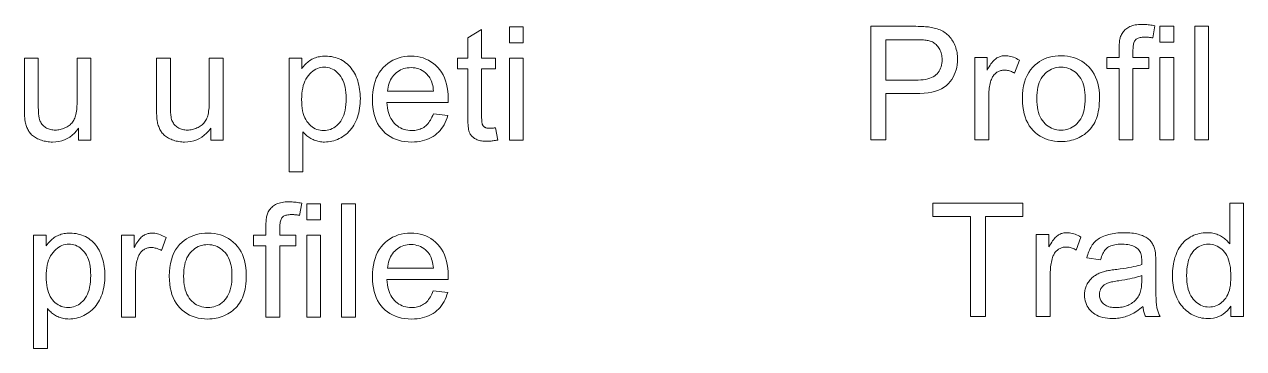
# Model space of a CAD drawing. Extents: x 0 to 297, y 0 to 420.
# Drawn here: x 205.61 to 237.86, y 370.23 to 378.81 of the extents above; entities that cross this region are included whole.
import ezdxf

# ---------------------------------------------------------------- set-up
doc = ezdxf.new("R2010")
doc.units = 0

msp = doc.modelspace()

# ---------------------------------------------------------------- linework, layer by layer
at = {"color": 7, "lineweight": 13}
for points in [[(218.076, 376.071), (218.129, 375.745), (218.098, 375.739), (218.068, 375.734), (218.038, 375.729), (218.01, 375.724), (217.982, 375.721), (217.954, 375.718), (217.927, 375.716), (217.901, 375.714), (217.875, 375.713), (217.851, 375.713), (217.811, 375.713), (217.774, 375.715), (217.738, 375.718), (217.705, 375.723), (217.673, 375.728), (217.642, 375.735), (217.614, 375.744), (217.587, 375.753), (217.562, 375.764), (217.54, 375.776), (217.518, 375.789), (217.498, 375.803), (217.479, 375.818), (217.462, 375.833), (217.445, 375.849), (217.43, 375.867), (217.417, 375.884), (217.405, 375.903), (217.394, 375.923), (217.384, 375.943), (217.375, 375.966), (217.368, 375.993), (217.361, 376.025), (217.355, 376.062), (217.35, 376.103), (217.346, 376.149), (217.343, 376.199), (217.341, 376.254), (217.339, 376.314), (217.339, 376.378), (217.339, 377.628), (217.069, 377.628), (217.069, 377.914), (217.339, 377.914), (217.339, 378.453), (217.705, 378.674), (217.705, 377.914), (218.076, 377.914), (218.076, 377.628), (217.705, 377.628), (217.705, 376.357), (217.705, 376.327), (217.706, 376.299), (217.707, 376.273), (217.708, 376.249), (217.71, 376.228), (217.712, 376.209), (217.715, 376.192), (217.718, 376.177), (217.721, 376.165), (217.725, 376.155), (217.729, 376.146), (217.733, 376.137), (217.739, 376.129), (217.744, 376.122), (217.75, 376.114), (217.757, 376.107), (217.764, 376.101), (217.772, 376.094), (217.78, 376.089), (217.788, 376.083), (217.797, 376.078), (217.807, 376.073), (217.818, 376.069), (217.829, 376.066), (217.842, 376.063), (217.855, 376.061), (217.868, 376.059), (217.883, 376.057), (217.898, 376.057), (217.914, 376.056), (217.927, 376.057), (217.94, 376.057), (217.954, 376.058), (217.969, 376.059), (217.985, 376.06), (218.002, 376.062), (218.019, 376.063), (218.037, 376.066), (218.056, 376.068)], [(218.438, 378.318), (218.438, 378.741), (218.806, 378.741), (218.806, 378.318)], [(228.003, 375.754), (228.003, 378.754), (229.135, 378.754), (229.193, 378.754), (229.249, 378.753), (229.301, 378.752), (229.351, 378.75), (229.398, 378.747), (229.443, 378.744), (229.484, 378.74), (229.523, 378.736), (229.558, 378.731), (229.591, 378.726), (229.635, 378.717), (229.677, 378.708), (229.717, 378.697), (229.757, 378.685), (229.794, 378.672), (229.831, 378.657), (229.866, 378.641), (229.899, 378.624), (229.931, 378.605), (229.962, 378.585), (229.991, 378.564), (230.019, 378.541), (230.046, 378.516), (230.072, 378.489), (230.096, 378.461), (230.12, 378.432), (230.142, 378.4), (230.163, 378.367), (230.183, 378.332), (230.202, 378.296), (230.219, 378.258), (230.235, 378.22), (230.249, 378.181), (230.26, 378.141), (230.27, 378.1), (230.279, 378.059), (230.285, 378.017), (230.289, 377.974), (230.292, 377.931), (230.293, 377.887), (230.291, 377.811), (230.283, 377.738), (230.271, 377.668), (230.254, 377.599), (230.232, 377.533), (230.205, 377.47), (230.174, 377.408), (230.137, 377.35), (230.096, 377.293), (230.05, 377.239), (229.997, 377.188), (229.936, 377.143), (229.868, 377.104), (229.792, 377.069), (229.708, 377.04), (229.616, 377.016), (229.516, 376.998), (229.409, 376.984), (229.293, 376.976), (229.17, 376.974), (228.4, 376.974), (228.4, 375.754)], [(234.566, 375.754), (234.566, 377.641), (234.241, 377.641), (234.241, 377.927), (234.566, 377.927), (234.566, 378.159), (234.566, 378.201), (234.568, 378.242), (234.569, 378.28), (234.572, 378.316), (234.576, 378.35), (234.58, 378.381), (234.585, 378.41), (234.591, 378.437), (234.597, 378.462), (234.605, 378.484), (234.616, 378.512), (234.629, 378.539), (234.644, 378.565), (234.66, 378.59), (234.678, 378.614), (234.698, 378.636), (234.719, 378.658), (234.742, 378.679), (234.766, 378.698), (234.792, 378.716), (234.82, 378.733), (234.85, 378.748), (234.882, 378.762), (234.917, 378.773), (234.953, 378.783), (234.992, 378.791), (235.032, 378.797), (235.075, 378.802), (235.12, 378.804), (235.168, 378.805), (235.199, 378.805), (235.231, 378.804), (235.264, 378.802), (235.297, 378.799), (235.331, 378.796), (235.366, 378.792), (235.401, 378.787), (235.437, 378.782), (235.474, 378.776), (235.511, 378.768), (235.456, 378.447), (235.433, 378.451), (235.411, 378.455), (235.388, 378.458), (235.366, 378.46), (235.345, 378.463), (235.323, 378.464), (235.302, 378.466), (235.281, 378.467), (235.26, 378.467), (235.239, 378.468), (235.207, 378.467), (235.176, 378.465), (235.147, 378.461), (235.121, 378.456), (235.096, 378.45), (235.073, 378.442), (235.052, 378.433), (235.034, 378.422), (235.017, 378.41), (235.002, 378.396), (234.989, 378.38), (234.977, 378.362), (234.966, 378.342), (234.957, 378.319), (234.95, 378.293), (234.943, 378.265), (234.939, 378.235), (234.935, 378.202), (234.933, 378.166), (234.932, 378.128), (234.932, 377.927), (235.356, 377.927), (235.356, 377.641), (234.932, 377.641), (234.932, 375.754)], [(235.644, 378.331), (235.644, 378.754), (236.013, 378.754), (236.013, 378.331)], [(236.565, 375.754), (236.565, 378.754), (236.934, 378.754), (236.934, 375.754)], [(228.4, 377.328), (229.176, 377.328), (229.251, 377.329), (229.321, 377.334), (229.387, 377.341), (229.448, 377.351), (229.505, 377.364), (229.557, 377.379), (229.605, 377.398), (229.649, 377.42), (229.688, 377.444), (229.722, 377.471), (229.753, 377.501), (229.78, 377.533), (229.805, 377.568), (229.826, 377.604), (229.843, 377.643), (229.858, 377.685), (229.869, 377.729), (229.877, 377.775), (229.882, 377.823), (229.884, 377.874), (229.883, 377.911), (229.88, 377.947), (229.875, 377.982), (229.869, 378.016), (229.86, 378.049), (229.85, 378.081), (229.837, 378.111), (229.823, 378.141), (229.807, 378.169), (229.789, 378.197), (229.769, 378.222), (229.748, 378.247), (229.726, 378.269), (229.703, 378.289), (229.678, 378.308), (229.653, 378.325), (229.626, 378.34), (229.598, 378.353), (229.569, 378.364), (229.538, 378.374), (229.516, 378.379), (229.491, 378.383), (229.463, 378.387), (229.431, 378.391), (229.395, 378.393), (229.357, 378.396), (229.314, 378.398), (229.269, 378.399), (229.22, 378.4), (229.168, 378.4), (228.4, 378.4)], [(212.61, 374.908), (212.61, 377.914), (212.945, 377.914), (212.945, 377.632), (212.969, 377.664), (212.994, 377.695), (213.019, 377.724), (213.045, 377.751), (213.072, 377.777), (213.099, 377.801), (213.127, 377.824), (213.155, 377.844), (213.184, 377.863), (213.213, 377.881), (213.244, 377.896), (213.276, 377.911), (213.309, 377.923), (213.343, 377.934), (213.379, 377.943), (213.416, 377.95), (213.454, 377.956), (213.493, 377.96), (213.534, 377.963), (213.576, 377.964), (213.631, 377.962), (213.684, 377.958), (213.737, 377.951), (213.788, 377.941), (213.838, 377.928), (213.886, 377.912), (213.933, 377.893), (213.979, 377.872), (214.024, 377.848), (214.067, 377.82), (214.108, 377.791), (214.148, 377.758), (214.185, 377.724), (214.22, 377.687), (214.254, 377.648), (214.285, 377.606), (214.314, 377.562), (214.341, 377.516), (214.365, 377.467), (214.388, 377.416), (214.409, 377.364), (214.427, 377.31), (214.443, 377.255), (214.457, 377.199), (214.469, 377.143), (214.479, 377.085), (214.487, 377.026), (214.492, 376.967), (214.495, 376.906), (214.497, 376.844), (214.495, 376.778), (214.492, 376.713), (214.486, 376.65), (214.477, 376.588), (214.467, 376.527), (214.453, 376.468), (214.438, 376.41), (214.42, 376.353), (214.4, 376.298), (214.377, 376.244), (214.352, 376.191), (214.325, 376.142), (214.295, 376.095), (214.264, 376.05), (214.23, 376.008), (214.194, 375.968), (214.156, 375.931), (214.116, 375.896), (214.073, 375.864), (214.029, 375.834), (213.983, 375.807), (213.937, 375.783), (213.89, 375.762), (213.843, 375.743), (213.795, 375.728), (213.747, 375.715), (213.698, 375.705), (213.649, 375.698), (213.599, 375.694), (213.549, 375.692), (213.513, 375.693), (213.477, 375.695), (213.442, 375.699), (213.408, 375.705), (213.374, 375.712), (213.342, 375.72), (213.31, 375.73), (213.279, 375.742), (213.248, 375.755), (213.219, 375.77), (213.19, 375.786), (213.162, 375.803), (213.135, 375.82), (213.11, 375.839), (213.085, 375.858), (213.062, 375.878), (213.039, 375.899), (213.018, 375.921), (212.997, 375.943), (212.978, 375.966), (212.978, 374.908)], [(216.428, 376.441), (216.809, 376.394), (216.789, 376.329), (216.767, 376.267), (216.741, 376.207), (216.712, 376.151), (216.681, 376.098), (216.646, 376.048), (216.608, 376), (216.567, 375.956), (216.523, 375.915), (216.475, 375.876), (216.425, 375.841), (216.373, 375.81), (216.317, 375.782), (216.259, 375.758), (216.198, 375.738), (216.135, 375.722), (216.068, 375.709), (215.999, 375.699), (215.928, 375.694), (215.853, 375.692), (215.76, 375.695), (215.67, 375.704), (215.585, 375.719), (215.503, 375.739), (215.426, 375.766), (215.352, 375.798), (215.283, 375.836), (215.217, 375.88), (215.155, 375.93), (215.097, 375.986), (215.044, 376.047), (214.997, 376.113), (214.955, 376.183), (214.918, 376.259), (214.888, 376.339), (214.863, 376.423), (214.843, 376.513), (214.829, 376.607), (214.821, 376.706), (214.818, 376.809), (214.821, 376.917), (214.829, 377.019), (214.843, 377.116), (214.863, 377.209), (214.888, 377.297), (214.919, 377.379), (214.956, 377.457), (214.999, 377.53), (215.047, 377.598), (215.1, 377.661), (215.158, 377.718), (215.22, 377.77), (215.285, 377.815), (215.353, 377.855), (215.425, 377.888), (215.499, 377.915), (215.578, 377.936), (215.659, 377.952), (215.744, 377.961), (215.833, 377.964), (215.918, 377.961), (216.001, 377.952), (216.08, 377.937), (216.156, 377.916), (216.229, 377.889), (216.298, 377.857), (216.365, 377.818), (216.428, 377.774), (216.488, 377.723), (216.545, 377.667), (216.597, 377.605), (216.644, 377.539), (216.686, 377.467), (216.722, 377.391), (216.752, 377.31), (216.777, 377.224), (216.796, 377.133), (216.81, 377.038), (216.818, 376.937), (216.821, 376.832), (216.821, 376.825), (216.821, 376.818), (216.821, 376.809), (216.821, 376.801), (216.821, 376.791), (216.82, 376.781), (216.82, 376.77), (216.82, 376.759), (216.82, 376.747), (216.819, 376.734), (215.198, 376.734), (215.204, 376.664), (215.213, 376.597), (215.225, 376.534), (215.241, 376.474), (215.259, 376.418), (215.281, 376.364), (215.306, 376.315), (215.335, 376.268), (215.366, 376.225), (215.401, 376.185), (215.438, 376.149), (215.477, 376.117), (215.518, 376.088), (215.561, 376.064), (215.606, 376.043), (215.652, 376.025), (215.7, 376.012), (215.75, 376.003), (215.802, 375.997), (215.855, 375.995), (215.895, 375.996), (215.934, 375.999), (215.972, 376.005), (216.008, 376.012), (216.043, 376.022), (216.077, 376.033), (216.11, 376.047), (216.141, 376.063), (216.172, 376.081), (216.201, 376.101), (216.229, 376.124), (216.256, 376.149), (216.282, 376.177), (216.306, 376.207), (216.33, 376.24), (216.352, 376.275), (216.373, 376.313), (216.392, 376.353), (216.411, 376.396)], [(230.747, 375.754), (230.747, 377.927), (231.079, 377.927), (231.079, 377.598), (231.104, 377.643), (231.129, 377.684), (231.153, 377.723), (231.177, 377.758), (231.201, 377.79), (231.224, 377.819), (231.247, 377.845), (231.269, 377.867), (231.292, 377.887), (231.313, 377.903), (231.335, 377.917), (231.357, 377.929), (231.38, 377.94), (231.403, 377.95), (231.426, 377.958), (231.45, 377.965), (231.474, 377.97), (231.499, 377.974), (231.524, 377.976), (231.55, 377.977), (231.587, 377.975), (231.624, 377.972), (231.662, 377.966), (231.7, 377.958), (231.737, 377.947), (231.775, 377.934), (231.813, 377.918), (231.851, 377.901), (231.89, 377.88), (231.928, 377.858), (231.801, 377.516), (231.774, 377.531), (231.747, 377.545), (231.72, 377.557), (231.693, 377.567), (231.666, 377.576), (231.639, 377.583), (231.612, 377.589), (231.585, 377.593), (231.558, 377.595), (231.531, 377.596), (231.507, 377.595), (231.484, 377.593), (231.461, 377.589), (231.439, 377.584), (231.417, 377.578), (231.395, 377.57), (231.374, 377.56), (231.354, 377.549), (231.334, 377.537), (231.314, 377.523), (231.296, 377.508), (231.278, 377.492), (231.262, 377.475), (231.246, 377.456), (231.232, 377.437), (231.219, 377.416), (231.207, 377.394), (231.196, 377.371), (231.186, 377.347), (231.177, 377.322), (231.165, 377.282), (231.155, 377.242), (231.146, 377.201), (231.138, 377.159), (231.131, 377.116), (231.126, 377.073), (231.121, 377.029), (231.118, 376.984), (231.116, 376.938), (231.116, 376.892), (231.116, 375.754)], [(232.01, 376.841), (232.013, 376.958), (232.023, 377.07), (232.04, 377.175), (232.064, 377.274), (232.094, 377.366), (232.131, 377.453), (232.174, 377.533), (232.225, 377.606), (232.282, 377.674), (232.346, 377.735), (232.403, 377.781), (232.463, 377.822), (232.525, 377.858), (232.59, 377.89), (232.657, 377.916), (232.726, 377.938), (232.798, 377.955), (232.873, 377.967), (232.95, 377.974), (233.029, 377.977), (233.117, 377.974), (233.202, 377.965), (233.283, 377.95), (233.361, 377.93), (233.436, 377.903), (233.508, 377.871), (233.576, 377.833), (233.641, 377.789), (233.703, 377.739), (233.762, 377.683), (233.816, 377.622), (233.864, 377.556), (233.907, 377.487), (233.944, 377.412), (233.975, 377.333), (234.001, 377.25), (234.021, 377.162), (234.035, 377.07), (234.043, 376.973), (234.046, 376.872), (234.045, 376.789), (234.041, 376.711), (234.035, 376.636), (234.026, 376.565), (234.015, 376.497), (234.001, 376.433), (233.985, 376.372), (233.966, 376.315), (233.944, 376.261), (233.92, 376.212), (233.894, 376.165), (233.865, 376.12), (233.835, 376.077), (233.801, 376.036), (233.766, 375.998), (233.728, 375.962), (233.688, 375.928), (233.646, 375.896), (233.601, 375.866), (233.554, 375.838), (233.506, 375.813), (233.456, 375.79), (233.406, 375.77), (233.355, 375.753), (233.303, 375.738), (233.25, 375.726), (233.196, 375.717), (233.141, 375.71), (233.086, 375.706), (233.029, 375.705), (232.94, 375.708), (232.854, 375.717), (232.771, 375.731), (232.692, 375.752), (232.617, 375.778), (232.545, 375.81), (232.476, 375.848), (232.411, 375.892), (232.349, 375.942), (232.291, 375.998), (232.238, 376.059), (232.19, 376.125), (232.148, 376.196), (232.111, 376.273), (232.08, 376.355), (232.055, 376.442), (232.035, 376.534), (232.021, 376.631), (232.013, 376.733)], [(207.044, 375.741), (207.044, 376.06), (206.991, 375.99), (206.935, 375.928), (206.875, 375.873), (206.811, 375.825), (206.744, 375.784), (206.674, 375.751), (206.599, 375.725), (206.521, 375.707), (206.439, 375.696), (206.354, 375.692), (206.316, 375.693), (206.278, 375.695), (206.241, 375.699), (206.204, 375.704), (206.168, 375.711), (206.132, 375.719), (206.097, 375.728), (206.063, 375.739), (206.028, 375.752), (205.995, 375.766), (205.962, 375.781), (205.932, 375.797), (205.902, 375.813), (205.875, 375.831), (205.85, 375.849), (205.826, 375.868), (205.803, 375.887), (205.783, 375.908), (205.764, 375.929), (205.747, 375.951), (205.732, 375.974), (205.717, 375.998), (205.703, 376.022), (205.69, 376.048), (205.678, 376.075), (205.668, 376.103), (205.658, 376.132), (205.649, 376.162), (205.641, 376.192), (205.634, 376.224), (205.629, 376.247), (205.626, 376.273), (205.622, 376.301), (205.619, 376.331), (205.617, 376.364), (205.615, 376.4), (205.613, 376.438), (205.612, 376.479), (205.611, 376.522), (205.611, 376.568), (205.611, 377.914), (205.979, 377.914), (205.979, 376.709), (205.98, 376.653), (205.98, 376.601), (205.982, 376.553), (205.983, 376.508), (205.985, 376.468), (205.988, 376.431), (205.991, 376.397), (205.994, 376.368), (205.998, 376.342), (206.002, 376.32), (206.01, 376.292), (206.019, 376.265), (206.03, 376.239), (206.042, 376.214), (206.056, 376.191), (206.072, 376.168), (206.089, 376.148), (206.107, 376.128), (206.128, 376.109), (206.149, 376.092), (206.172, 376.076), (206.196, 376.062), (206.222, 376.05), (206.248, 376.039), (206.275, 376.03), (206.304, 376.023), (206.333, 376.017), (206.363, 376.013), (206.395, 376.01), (206.428, 376.009), (206.461, 376.01), (206.493, 376.013), (206.525, 376.017), (206.557, 376.023), (206.588, 376.031), (206.619, 376.04), (206.65, 376.051), (206.68, 376.064), (206.709, 376.078), (206.739, 376.094), (206.767, 376.112), (206.793, 376.131), (206.818, 376.151), (206.841, 376.172), (206.863, 376.195), (206.882, 376.218), (206.9, 376.243), (206.917, 376.269), (206.931, 376.297), (206.944, 376.325), (206.956, 376.356), (206.966, 376.389), (206.975, 376.425), (206.983, 376.464), (206.99, 376.505), (206.995, 376.549), (206.999, 376.595), (207.002, 376.644), (207.004, 376.696), (207.005, 376.75), (207.005, 377.914), (207.373, 377.914), (207.373, 375.741)], [(210.539, 375.741), (210.539, 376.06), (210.486, 375.99), (210.43, 375.928), (210.37, 375.873), (210.307, 375.825), (210.24, 375.784), (210.169, 375.751), (210.094, 375.725), (210.016, 375.707), (209.935, 375.696), (209.849, 375.692), (209.811, 375.693), (209.773, 375.695), (209.736, 375.699), (209.699, 375.704), (209.663, 375.711), (209.628, 375.719), (209.592, 375.728), (209.558, 375.739), (209.524, 375.752), (209.49, 375.766), (209.458, 375.781), (209.427, 375.797), (209.398, 375.813), (209.37, 375.831), (209.345, 375.849), (209.321, 375.868), (209.299, 375.887), (209.278, 375.908), (209.259, 375.929), (209.242, 375.951), (209.227, 375.974), (209.212, 375.998), (209.198, 376.022), (209.185, 376.048), (209.174, 376.075), (209.163, 376.103), (209.153, 376.132), (209.144, 376.162), (209.136, 376.192), (209.129, 376.224), (209.125, 376.247), (209.121, 376.273), (209.117, 376.301), (209.114, 376.331), (209.112, 376.364), (209.11, 376.4), (209.108, 376.438), (209.107, 376.479), (209.107, 376.522), (209.106, 376.568), (209.106, 377.914), (209.475, 377.914), (209.475, 376.709), (209.475, 376.653), (209.476, 376.601), (209.477, 376.553), (209.478, 376.508), (209.48, 376.468), (209.483, 376.431), (209.486, 376.397), (209.489, 376.368), (209.493, 376.342), (209.497, 376.32), (209.505, 376.292), (209.514, 376.265), (209.525, 376.239), (209.537, 376.214), (209.551, 376.191), (209.567, 376.168), (209.584, 376.148), (209.603, 376.128), (209.623, 376.109), (209.645, 376.092), (209.668, 376.076), (209.692, 376.062), (209.717, 376.05), (209.743, 376.039), (209.77, 376.03), (209.799, 376.023), (209.828, 376.017), (209.859, 376.013), (209.89, 376.01), (209.923, 376.009), (209.956, 376.01), (209.988, 376.013), (210.02, 376.017), (210.052, 376.023), (210.083, 376.031), (210.114, 376.04), (210.145, 376.051), (210.175, 376.064), (210.205, 376.078), (210.234, 376.094), (210.262, 376.112), (210.289, 376.131), (210.313, 376.151), (210.337, 376.172), (210.358, 376.195), (210.378, 376.218), (210.396, 376.243), (210.412, 376.269), (210.427, 376.297), (210.44, 376.325), (210.451, 376.356), (210.461, 376.389), (210.47, 376.425), (210.478, 376.464), (210.485, 376.505), (210.49, 376.549), (210.495, 376.595), (210.498, 376.644), (210.499, 376.696), (210.5, 376.75), (210.5, 377.914), (210.868, 377.914), (210.868, 375.741)], [(212.943, 376.816), (212.945, 376.734), (212.95, 376.657), (212.959, 376.584), (212.97, 376.515), (212.986, 376.451), (213.004, 376.391), (213.027, 376.336), (213.052, 376.285), (213.081, 376.238), (213.113, 376.196), (213.148, 376.157), (213.184, 376.123), (213.222, 376.093), (213.261, 376.067), (213.301, 376.045), (213.343, 376.027), (213.386, 376.013), (213.431, 376.003), (213.477, 375.997), (213.524, 375.995), (213.573, 375.997), (213.62, 376.003), (213.665, 376.014), (213.71, 376.028), (213.752, 376.047), (213.794, 376.07), (213.834, 376.097), (213.872, 376.128), (213.909, 376.163), (213.945, 376.203), (213.978, 376.247), (214.008, 376.295), (214.034, 376.348), (214.057, 376.405), (214.076, 376.467), (214.092, 376.534), (214.104, 376.605), (214.113, 376.681), (214.118, 376.761), (214.12, 376.846), (214.118, 376.927), (214.113, 377.004), (214.105, 377.077), (214.093, 377.145), (214.077, 377.21), (214.058, 377.27), (214.036, 377.326), (214.011, 377.377), (213.982, 377.425), (213.949, 377.468), (213.914, 377.508), (213.878, 377.543), (213.841, 377.574), (213.802, 377.601), (213.762, 377.623), (213.72, 377.642), (213.677, 377.656), (213.633, 377.667), (213.588, 377.673), (213.541, 377.675), (213.494, 377.673), (213.449, 377.666), (213.405, 377.655), (213.361, 377.64), (213.319, 377.62), (213.278, 377.596), (213.238, 377.567), (213.199, 377.534), (213.161, 377.497), (213.124, 377.455), (213.09, 377.409), (213.059, 377.359), (213.032, 377.305), (213.009, 377.247), (212.989, 377.185), (212.972, 377.119), (212.96, 377.049), (212.951, 376.975), (212.945, 376.897)], [(215.219, 377.037), (216.432, 377.037), (216.427, 377.09), (216.419, 377.141), (216.41, 377.189), (216.398, 377.234), (216.385, 377.277), (216.371, 377.316), (216.354, 377.353), (216.335, 377.388), (216.315, 377.419), (216.293, 377.448), (216.257, 377.488), (216.219, 377.525), (216.178, 377.556), (216.136, 377.584), (216.091, 377.608), (216.044, 377.627), (215.996, 377.642), (215.945, 377.652), (215.892, 377.659), (215.837, 377.661), (215.787, 377.659), (215.739, 377.654), (215.692, 377.645), (215.647, 377.634), (215.603, 377.618), (215.562, 377.6), (215.521, 377.578), (215.483, 377.552), (215.446, 377.523), (215.41, 377.491), (215.377, 377.456), (215.347, 377.418), (215.32, 377.379), (215.297, 377.337), (215.276, 377.292), (215.258, 377.246), (215.244, 377.197), (215.232, 377.146), (215.224, 377.092)], [(218.438, 375.741), (218.438, 377.914), (218.806, 377.914), (218.806, 375.741)], [(232.389, 376.841), (232.39, 376.759), (232.396, 376.682), (232.405, 376.609), (232.418, 376.54), (232.434, 376.476), (232.454, 376.415), (232.478, 376.359), (232.505, 376.307), (232.536, 376.259), (232.571, 376.216), (232.608, 376.176), (232.647, 376.141), (232.688, 376.11), (232.732, 376.083), (232.776, 376.06), (232.823, 376.041), (232.872, 376.027), (232.922, 376.016), (232.975, 376.01), (233.029, 376.008), (233.083, 376.01), (233.135, 376.016), (233.185, 376.027), (233.234, 376.041), (233.28, 376.06), (233.325, 376.083), (233.368, 376.11), (233.409, 376.142), (233.448, 376.177), (233.485, 376.217), (233.52, 376.261), (233.551, 376.309), (233.578, 376.362), (233.602, 376.419), (233.622, 376.48), (233.638, 376.546), (233.651, 376.616), (233.66, 376.691), (233.666, 376.77), (233.668, 376.853), (233.666, 376.932), (233.66, 377.007), (233.651, 377.077), (233.638, 377.144), (233.622, 377.207), (233.602, 377.267), (233.578, 377.322), (233.55, 377.373), (233.519, 377.42), (233.484, 377.464), (233.447, 377.503), (233.408, 377.539), (233.367, 377.57), (233.324, 377.597), (233.279, 377.62), (233.233, 377.638), (233.184, 377.653), (233.134, 377.663), (233.083, 377.67), (233.029, 377.672), (232.975, 377.67), (232.922, 377.663), (232.872, 377.653), (232.823, 377.639), (232.776, 377.62), (232.732, 377.597), (232.688, 377.57), (232.647, 377.539), (232.608, 377.504), (232.571, 377.465), (232.536, 377.422), (232.505, 377.374), (232.478, 377.322), (232.454, 377.266), (232.434, 377.206), (232.418, 377.141), (232.405, 377.072), (232.396, 376.999), (232.39, 376.922)], [(235.644, 375.754), (235.644, 377.927), (236.013, 377.927), (236.013, 375.754)], [(212, 371.059), (212, 372.946), (211.675, 372.946), (211.675, 373.232), (212, 373.232), (212, 373.464), (212, 373.506), (212.001, 373.547), (212.003, 373.585), (212.006, 373.621), (212.01, 373.654), (212.014, 373.686), (212.019, 373.715), (212.025, 373.742), (212.031, 373.767), (212.039, 373.789), (212.05, 373.817), (212.063, 373.844), (212.078, 373.87), (212.094, 373.895), (212.112, 373.919), (212.132, 373.941), (212.153, 373.963), (212.176, 373.983), (212.2, 374.003), (212.226, 374.021), (212.254, 374.038), (212.284, 374.053), (212.316, 374.067), (212.35, 374.078), (212.387, 374.088), (212.426, 374.096), (212.466, 374.102), (212.509, 374.107), (212.554, 374.109), (212.602, 374.11), (212.633, 374.11), (212.665, 374.109), (212.698, 374.107), (212.731, 374.104), (212.765, 374.101), (212.8, 374.097), (212.835, 374.092), (212.871, 374.087), (212.908, 374.08), (212.945, 374.073), (212.89, 373.752), (212.867, 373.756), (212.845, 373.76), (212.822, 373.763), (212.8, 373.765), (212.779, 373.768), (212.757, 373.769), (212.736, 373.771), (212.715, 373.772), (212.694, 373.772), (212.673, 373.773), (212.641, 373.772), (212.61, 373.77), (212.581, 373.766), (212.555, 373.761), (212.53, 373.755), (212.507, 373.747), (212.486, 373.738), (212.468, 373.727), (212.451, 373.715), (212.436, 373.701), (212.423, 373.685), (212.411, 373.667), (212.4, 373.647), (212.391, 373.624), (212.384, 373.598), (212.377, 373.57), (212.373, 373.54), (212.369, 373.507), (212.367, 373.471), (212.366, 373.433), (212.366, 373.232), (212.79, 373.232), (212.79, 372.946), (212.366, 372.946), (212.366, 371.059)], [(230.631, 371.072), (230.631, 373.718), (229.642, 373.718), (229.642, 374.072), (232.02, 374.072), (232.02, 373.718), (231.028, 373.718), (231.028, 371.072)], [(237.517, 371.072), (237.517, 371.346), (237.474, 371.285), (237.426, 371.23), (237.375, 371.181), (237.32, 371.139), (237.262, 371.104), (237.199, 371.075), (237.132, 371.052), (237.062, 371.036), (236.987, 371.026), (236.909, 371.023), (236.858, 371.024), (236.807, 371.029), (236.757, 371.036), (236.708, 371.046), (236.66, 371.059), (236.612, 371.074), (236.566, 371.093), (236.52, 371.115), (236.475, 371.139), (236.431, 371.166), (236.389, 371.196), (236.348, 371.228), (236.309, 371.262), (236.273, 371.299), (236.238, 371.338), (236.205, 371.379), (236.174, 371.422), (236.145, 371.468), (236.119, 371.516), (236.094, 371.566), (236.071, 371.618), (236.051, 371.672), (236.033, 371.727), (236.017, 371.784), (236.004, 371.842), (235.993, 371.902), (235.985, 371.963), (235.979, 372.026), (235.975, 372.091), (235.974, 372.157), (235.975, 372.221), (235.978, 372.284), (235.984, 372.346), (235.991, 372.407), (236.001, 372.467), (236.013, 372.525), (236.027, 372.583), (236.043, 372.639), (236.062, 372.693), (236.082, 372.747), (236.105, 372.799), (236.13, 372.848), (236.157, 372.895), (236.186, 372.939), (236.218, 372.981), (236.252, 373.02), (236.287, 373.057), (236.325, 373.092), (236.365, 373.124), (236.408, 373.153), (236.452, 373.18), (236.497, 373.204), (236.542, 373.225), (236.589, 373.244), (236.637, 373.259), (236.686, 373.272), (236.736, 373.282), (236.788, 373.289), (236.84, 373.293), (236.893, 373.294), (236.932, 373.294), (236.97, 373.291), (237.007, 373.287), (237.043, 373.281), (237.078, 373.274), (237.113, 373.265), (237.147, 373.254), (237.18, 373.241), (237.212, 373.227), (237.243, 373.212), (237.273, 373.194), (237.302, 373.176), (237.33, 373.157), (237.356, 373.137), (237.382, 373.116), (237.406, 373.094), (237.429, 373.071), (237.452, 373.047), (237.472, 373.022), (237.492, 372.996), (237.492, 374.072), (237.859, 374.072), (237.859, 371.072)], [(213.078, 373.635), (213.078, 374.059), (213.447, 374.059), (213.447, 373.635)], [(213.999, 371.059), (213.999, 374.059), (214.368, 374.059), (214.368, 371.059)], [(205.855, 370.226), (205.855, 373.232), (206.19, 373.232), (206.19, 372.95), (206.214, 372.982), (206.239, 373.013), (206.264, 373.042), (206.29, 373.069), (206.317, 373.095), (206.344, 373.119), (206.371, 373.141), (206.4, 373.162), (206.429, 373.181), (206.458, 373.199), (206.489, 373.214), (206.521, 373.228), (206.554, 373.241), (206.588, 373.252), (206.624, 373.261), (206.66, 373.268), (206.699, 373.274), (206.738, 373.278), (206.779, 373.281), (206.821, 373.281), (206.876, 373.28), (206.929, 373.276), (206.982, 373.269), (207.033, 373.259), (207.082, 373.246), (207.131, 373.23), (207.178, 373.211), (207.224, 373.19), (207.268, 373.165), (207.312, 373.138), (207.353, 373.108), (207.393, 373.076), (207.43, 373.042), (207.465, 373.005), (207.498, 372.966), (207.529, 372.924), (207.558, 372.88), (207.585, 372.834), (207.61, 372.785), (207.633, 372.734), (207.654, 372.681), (207.672, 372.628), (207.688, 372.573), (207.702, 372.517), (207.714, 372.461), (207.724, 372.403), (207.732, 372.344), (207.737, 372.285), (207.74, 372.224), (207.741, 372.162), (207.74, 372.096), (207.737, 372.031), (207.731, 371.968), (207.722, 371.906), (207.711, 371.845), (207.698, 371.786), (207.683, 371.728), (207.665, 371.671), (207.644, 371.616), (207.622, 371.561), (207.597, 371.509), (207.569, 371.46), (207.54, 371.413), (207.509, 371.368), (207.475, 371.326), (207.439, 371.286), (207.401, 371.249), (207.361, 371.214), (207.318, 371.182), (207.274, 371.152), (207.228, 371.125), (207.182, 371.101), (207.135, 371.08), (207.088, 371.061), (207.04, 371.046), (206.992, 371.033), (206.943, 371.023), (206.894, 371.016), (206.844, 371.011), (206.794, 371.01), (206.757, 371.011), (206.722, 371.013), (206.687, 371.017), (206.653, 371.022), (206.619, 371.029), (206.587, 371.038), (206.555, 371.048), (206.523, 371.06), (206.493, 371.073), (206.463, 371.088), (206.435, 371.104), (206.407, 371.121), (206.38, 371.138), (206.355, 371.157), (206.33, 371.176), (206.307, 371.196), (206.284, 371.217), (206.263, 371.238), (206.242, 371.261), (206.223, 371.284), (206.223, 370.226)], [(208.181, 371.059), (208.181, 373.232), (208.513, 373.232), (208.513, 372.903), (208.538, 372.948), (208.563, 372.989), (208.587, 373.027), (208.611, 373.063), (208.635, 373.095), (208.658, 373.124), (208.681, 373.149), (208.703, 373.172), (208.726, 373.191), (208.747, 373.208), (208.769, 373.222), (208.791, 373.234), (208.814, 373.245), (208.837, 373.255), (208.86, 373.263), (208.884, 373.27), (208.908, 373.275), (208.933, 373.279), (208.958, 373.281), (208.984, 373.281), (209.021, 373.28), (209.058, 373.277), (209.096, 373.271), (209.134, 373.262), (209.171, 373.252), (209.209, 373.239), (209.247, 373.223), (209.285, 373.206), (209.324, 373.185), (209.362, 373.163), (209.235, 372.821), (209.208, 372.836), (209.181, 372.85), (209.154, 372.862), (209.127, 372.872), (209.1, 372.881), (209.073, 372.888), (209.046, 372.894), (209.019, 372.898), (208.992, 372.9), (208.965, 372.901), (208.941, 372.9), (208.918, 372.898), (208.895, 372.894), (208.872, 372.889), (208.851, 372.883), (208.829, 372.875), (208.808, 372.865), (208.788, 372.854), (208.768, 372.842), (208.748, 372.828), (208.73, 372.813), (208.712, 372.797), (208.695, 372.78), (208.68, 372.761), (208.666, 372.741), (208.653, 372.721), (208.641, 372.699), (208.63, 372.676), (208.62, 372.652), (208.611, 372.627), (208.599, 372.587), (208.589, 372.547), (208.58, 372.505), (208.572, 372.464), (208.565, 372.421), (208.56, 372.378), (208.555, 372.334), (208.552, 372.289), (208.55, 372.243), (208.55, 372.197), (208.55, 371.059)], [(209.444, 372.146), (209.447, 372.263), (209.457, 372.375), (209.474, 372.48), (209.498, 372.579), (209.528, 372.671), (209.565, 372.757), (209.608, 372.837), (209.659, 372.911), (209.716, 372.979), (209.78, 373.04), (209.837, 373.086), (209.897, 373.127), (209.959, 373.163), (210.024, 373.195), (210.091, 373.221), (210.16, 373.243), (210.232, 373.26), (210.307, 373.272), (210.384, 373.279), (210.463, 373.281), (210.551, 373.279), (210.636, 373.27), (210.717, 373.255), (210.795, 373.234), (210.87, 373.208), (210.942, 373.176), (211.01, 373.138), (211.075, 373.094), (211.137, 373.044), (211.196, 372.988), (211.25, 372.927), (211.298, 372.861), (211.341, 372.791), (211.378, 372.717), (211.409, 372.638), (211.435, 372.555), (211.455, 372.467), (211.469, 372.375), (211.477, 372.278), (211.48, 372.176), (211.479, 372.094), (211.475, 372.016), (211.469, 371.941), (211.46, 371.869), (211.449, 371.802), (211.435, 371.737), (211.418, 371.677), (211.4, 371.62), (211.378, 371.566), (211.354, 371.516), (211.328, 371.469), (211.299, 371.425), (211.268, 371.382), (211.235, 371.341), (211.2, 371.303), (211.162, 371.267), (211.122, 371.232), (211.08, 371.201), (211.035, 371.171), (210.988, 371.143), (210.939, 371.118), (210.89, 371.095), (210.84, 371.075), (210.789, 371.058), (210.737, 371.043), (210.684, 371.031), (210.63, 371.022), (210.575, 371.015), (210.52, 371.011), (210.463, 371.01), (210.374, 371.013), (210.288, 371.022), (210.205, 371.036), (210.126, 371.057), (210.051, 371.083), (209.978, 371.115), (209.91, 371.153), (209.845, 371.197), (209.783, 371.247), (209.725, 371.303), (209.672, 371.364), (209.624, 371.43), (209.582, 371.501), (209.545, 371.578), (209.514, 371.66), (209.489, 371.747), (209.469, 371.839), (209.455, 371.936), (209.447, 372.038)], [(213.078, 371.059), (213.078, 373.232), (213.447, 373.232), (213.447, 371.059)], [(216.426, 371.759), (216.807, 371.712), (216.787, 371.647), (216.765, 371.584), (216.739, 371.525), (216.71, 371.469), (216.678, 371.416), (216.644, 371.365), (216.606, 371.318), (216.565, 371.274), (216.521, 371.233), (216.473, 371.194), (216.423, 371.159), (216.371, 371.128), (216.315, 371.1), (216.257, 371.076), (216.196, 371.056), (216.132, 371.039), (216.066, 371.027), (215.997, 371.017), (215.926, 371.012), (215.851, 371.01), (215.758, 371.013), (215.668, 371.022), (215.583, 371.036), (215.501, 371.057), (215.424, 371.083), (215.35, 371.116), (215.28, 371.154), (215.215, 371.198), (215.153, 371.248), (215.095, 371.304), (215.042, 371.365), (214.995, 371.431), (214.953, 371.501), (214.916, 371.576), (214.886, 371.656), (214.86, 371.741), (214.841, 371.831), (214.827, 371.925), (214.819, 372.024), (214.816, 372.127), (214.819, 372.235), (214.827, 372.337), (214.841, 372.434), (214.861, 372.527), (214.886, 372.614), (214.917, 372.697), (214.954, 372.775), (214.997, 372.848), (215.045, 372.916), (215.098, 372.979), (215.156, 373.036), (215.218, 373.088), (215.283, 373.133), (215.351, 373.172), (215.423, 373.206), (215.497, 373.233), (215.576, 373.254), (215.657, 373.269), (215.742, 373.278), (215.831, 373.281), (215.916, 373.279), (215.999, 373.27), (216.078, 373.255), (216.154, 373.234), (216.227, 373.207), (216.296, 373.175), (216.363, 373.136), (216.426, 373.092), (216.486, 373.041), (216.543, 372.985), (216.595, 372.923), (216.642, 372.856), (216.684, 372.785), (216.72, 372.709), (216.75, 372.628), (216.775, 372.542), (216.794, 372.451), (216.808, 372.355), (216.816, 372.255), (216.819, 372.15), (216.819, 372.143), (216.819, 372.135), (216.819, 372.127), (216.819, 372.118), (216.819, 372.109), (216.818, 372.099), (216.818, 372.088), (216.818, 372.077), (216.818, 372.064), (216.817, 372.052), (215.196, 372.052), (215.202, 371.982), (215.211, 371.915), (215.223, 371.852), (215.239, 371.792), (215.257, 371.735), (215.279, 371.682), (215.304, 371.632), (215.333, 371.586), (215.364, 371.543), (215.399, 371.503), (215.436, 371.467), (215.475, 371.435), (215.516, 371.406), (215.559, 371.381), (215.604, 371.36), (215.65, 371.343), (215.698, 371.33), (215.748, 371.32), (215.8, 371.315), (215.853, 371.313), (215.893, 371.314), (215.932, 371.317), (215.969, 371.322), (216.006, 371.33), (216.041, 371.339), (216.075, 371.351), (216.108, 371.365), (216.139, 371.381), (216.17, 371.399), (216.199, 371.419), (216.227, 371.442), (216.254, 371.467), (216.28, 371.495), (216.304, 371.525), (216.328, 371.557), (216.35, 371.593), (216.371, 371.63), (216.39, 371.671), (216.409, 371.714)], [(232.376, 371.072), (232.376, 373.245), (232.708, 373.245), (232.708, 372.916), (232.733, 372.961), (232.758, 373.002), (232.782, 373.04), (232.806, 373.076), (232.83, 373.108), (232.853, 373.137), (232.876, 373.162), (232.898, 373.185), (232.92, 373.204), (232.942, 373.221), (232.964, 373.235), (232.986, 373.247), (233.009, 373.258), (233.032, 373.268), (233.055, 373.276), (233.079, 373.283), (233.103, 373.288), (233.128, 373.291), (233.153, 373.294), (233.179, 373.294), (233.216, 373.293), (233.253, 373.29), (233.291, 373.284), (233.328, 373.275), (233.366, 373.265), (233.404, 373.252), (233.442, 373.236), (233.48, 373.218), (233.519, 373.198), (233.557, 373.176), (233.43, 372.834), (233.403, 372.849), (233.376, 372.863), (233.349, 372.875), (233.322, 372.885), (233.295, 372.894), (233.268, 372.901), (233.241, 372.907), (233.214, 372.911), (233.187, 372.913), (233.16, 372.914), (233.136, 372.913), (233.113, 372.911), (233.09, 372.907), (233.067, 372.902), (233.046, 372.896), (233.024, 372.888), (233.003, 372.878), (232.983, 372.867), (232.963, 372.855), (232.943, 372.841), (232.924, 372.826), (232.907, 372.81), (232.89, 372.793), (232.875, 372.774), (232.861, 372.754), (232.848, 372.734), (232.836, 372.712), (232.825, 372.689), (232.815, 372.665), (232.806, 372.64), (232.794, 372.6), (232.784, 372.56), (232.775, 372.518), (232.767, 372.477), (232.76, 372.434), (232.755, 372.391), (232.75, 372.346), (232.747, 372.302), (232.745, 372.256), (232.745, 372.21), (232.745, 371.072)], [(235.194, 371.34), (235.153, 371.306), (235.113, 371.275), (235.073, 371.245), (235.033, 371.217), (234.993, 371.192), (234.954, 371.168), (234.915, 371.147), (234.877, 371.127), (234.838, 371.11), (234.8, 371.095), (234.762, 371.081), (234.723, 371.069), (234.684, 371.058), (234.644, 371.049), (234.604, 371.041), (234.563, 371.034), (234.522, 371.029), (234.48, 371.026), (234.437, 371.024), (234.394, 371.023), (234.324, 371.025), (234.257, 371.03), (234.194, 371.039), (234.134, 371.051), (234.077, 371.067), (234.024, 371.086), (233.974, 371.109), (233.927, 371.135), (233.884, 371.165), (233.844, 371.198), (233.807, 371.234), (233.774, 371.272), (233.745, 371.312), (233.72, 371.353), (233.699, 371.397), (233.682, 371.443), (233.669, 371.49), (233.659, 371.54), (233.653, 371.592), (233.651, 371.645), (233.652, 371.677), (233.654, 371.708), (233.658, 371.738), (233.663, 371.768), (233.669, 371.798), (233.677, 371.827), (233.687, 371.855), (233.698, 371.883), (233.71, 371.91), (233.724, 371.937), (233.739, 371.963), (233.755, 371.987), (233.772, 372.011), (233.789, 372.034), (233.808, 372.056), (233.827, 372.076), (233.848, 372.096), (233.869, 372.114), (233.891, 372.132), (233.914, 372.148), (233.938, 372.164), (233.962, 372.179), (233.987, 372.193), (234.013, 372.206), (234.039, 372.219), (234.066, 372.23), (234.093, 372.241), (234.121, 372.251), (234.15, 372.261), (234.179, 372.269), (234.202, 372.275), (234.227, 372.281), (234.254, 372.286), (234.284, 372.292), (234.315, 372.297), (234.349, 372.303), (234.385, 372.308), (234.423, 372.314), (234.464, 372.319), (234.507, 372.324), (234.593, 372.335), (234.676, 372.347), (234.753, 372.358), (234.826, 372.37), (234.894, 372.383), (234.957, 372.396), (235.016, 372.409), (235.07, 372.423), (235.119, 372.437), (235.164, 372.451), (235.164, 372.466), (235.164, 372.479), (235.165, 372.492), (235.165, 372.503), (235.165, 372.513), (235.165, 372.522), (235.165, 372.53), (235.165, 372.537), (235.166, 372.543), (235.166, 372.547), (235.165, 372.591), (235.161, 372.632), (235.156, 372.671), (235.149, 372.706), (235.139, 372.739), (235.128, 372.77), (235.114, 372.797), (235.099, 372.823), (235.081, 372.845), (235.061, 372.865), (235.032, 372.888), (234.999, 372.91), (234.964, 372.928), (234.926, 372.945), (234.886, 372.958), (234.842, 372.97), (234.796, 372.978), (234.748, 372.985), (234.696, 372.988), (234.642, 372.99), (234.591, 372.989), (234.543, 372.986), (234.498, 372.981), (234.456, 372.975), (234.416, 372.967), (234.379, 372.957), (234.345, 372.945), (234.313, 372.931), (234.284, 372.916), (234.258, 372.898), (234.234, 372.879), (234.211, 372.856), (234.19, 372.831), (234.169, 372.803), (234.15, 372.772), (234.133, 372.739), (234.116, 372.702), (234.101, 372.663), (234.087, 372.621), (234.075, 372.576), (233.715, 372.625), (233.725, 372.671), (233.737, 372.714), (233.75, 372.756), (233.764, 372.796), (233.78, 372.834), (233.796, 372.871), (233.815, 372.905), (233.834, 372.938), (233.854, 372.969), (233.876, 372.999), (233.9, 373.027), (233.925, 373.053), (233.953, 373.078), (233.982, 373.102), (234.014, 373.125), (234.048, 373.146), (234.083, 373.166), (234.121, 373.184), (234.16, 373.202), (234.202, 373.218), (234.245, 373.232), (234.29, 373.245), (234.335, 373.257), (234.383, 373.267), (234.431, 373.275), (234.481, 373.282), (234.533, 373.288), (234.585, 373.291), (234.639, 373.294), (234.695, 373.294), (234.75, 373.294), (234.802, 373.292), (234.852, 373.289), (234.901, 373.284), (234.947, 373.278), (234.991, 373.271), (235.033, 373.262), (235.073, 373.253), (235.111, 373.241), (235.147, 373.229), (235.181, 373.216), (235.213, 373.201), (235.243, 373.187), (235.272, 373.171), (235.298, 373.155), (235.323, 373.138), (235.346, 373.121), (235.367, 373.103), (235.386, 373.084), (235.403, 373.064), (235.419, 373.044), (235.434, 373.022), (235.448, 373), (235.461, 372.976), (235.473, 372.952), (235.483, 372.926), (235.493, 372.9), (235.502, 372.872), (235.51, 372.843), (235.518, 372.814), (235.521, 372.793), (235.524, 372.77), (235.527, 372.743), (235.529, 372.714), (235.531, 372.682), (235.533, 372.646), (235.534, 372.608), (235.535, 372.566), (235.536, 372.521), (235.536, 372.474), (235.536, 371.983), (235.536, 371.884), (235.537, 371.792), (235.538, 371.708), (235.54, 371.632), (235.542, 371.563), (235.544, 371.502), (235.547, 371.449), (235.551, 371.402), (235.555, 371.364), (235.559, 371.333), (235.565, 371.306), (235.571, 371.279), (235.578, 371.252), (235.586, 371.226), (235.595, 371.2), (235.604, 371.174), (235.615, 371.148), (235.627, 371.122), (235.639, 371.097), (235.653, 371.072), (235.268, 371.072), (235.257, 371.095), (235.247, 371.119), (235.237, 371.144), (235.229, 371.17), (235.221, 371.196), (235.214, 371.224), (235.208, 371.252), (235.202, 371.28), (235.198, 371.31)], [(206.188, 372.133), (206.19, 372.052), (206.195, 371.974), (206.203, 371.901), (206.215, 371.833), (206.231, 371.769), (206.249, 371.709), (206.271, 371.653), (206.297, 371.602), (206.326, 371.556), (206.358, 371.513), (206.393, 371.475), (206.429, 371.441), (206.466, 371.411), (206.505, 371.385), (206.546, 371.363), (206.588, 371.345), (206.631, 371.331), (206.676, 371.321), (206.722, 371.315), (206.769, 371.313), (206.818, 371.315), (206.865, 371.321), (206.91, 371.332), (206.955, 371.346), (206.997, 371.365), (207.039, 371.388), (207.079, 371.415), (207.117, 371.446), (207.154, 371.481), (207.19, 371.521), (207.223, 371.564), (207.253, 371.613), (207.279, 371.666), (207.302, 371.723), (207.321, 371.785), (207.337, 371.852), (207.349, 371.923), (207.358, 371.999), (207.363, 372.079), (207.365, 372.164), (207.363, 372.245), (207.358, 372.322), (207.35, 372.395), (207.338, 372.463), (207.322, 372.527), (207.303, 372.588), (207.281, 372.643), (207.256, 372.695), (207.226, 372.743), (207.194, 372.786), (207.159, 372.826), (207.123, 372.861), (207.085, 372.892), (207.047, 372.919), (207.007, 372.941), (206.965, 372.96), (206.922, 372.974), (206.878, 372.985), (206.833, 372.991), (206.786, 372.993), (206.739, 372.991), (206.694, 372.984), (206.649, 372.973), (206.606, 372.958), (206.564, 372.938), (206.523, 372.914), (206.483, 372.885), (206.444, 372.852), (206.406, 372.815), (206.369, 372.773), (206.335, 372.727), (206.304, 372.677), (206.277, 372.623), (206.253, 372.565), (206.233, 372.503), (206.217, 372.437), (206.205, 372.367), (206.195, 372.293), (206.19, 372.215)], [(209.823, 372.146), (209.824, 372.064), (209.83, 371.987), (209.839, 371.914), (209.852, 371.845), (209.868, 371.781), (209.888, 371.72), (209.912, 371.664), (209.939, 371.612), (209.97, 371.564), (210.005, 371.521), (210.042, 371.481), (210.081, 371.446), (210.122, 371.415), (210.165, 371.388), (210.21, 371.365), (210.257, 371.346), (210.306, 371.332), (210.356, 371.321), (210.409, 371.315), (210.463, 371.313), (210.517, 371.315), (210.569, 371.321), (210.619, 371.332), (210.668, 371.346), (210.714, 371.365), (210.759, 371.388), (210.802, 371.415), (210.843, 371.446), (210.882, 371.482), (210.919, 371.522), (210.954, 371.566), (210.985, 371.614), (211.012, 371.667), (211.036, 371.724), (211.056, 371.785), (211.072, 371.851), (211.085, 371.921), (211.094, 371.996), (211.1, 372.075), (211.102, 372.158), (211.1, 372.237), (211.094, 372.311), (211.085, 372.382), (211.072, 372.449), (211.056, 372.512), (211.036, 372.571), (211.012, 372.627), (210.984, 372.678), (210.953, 372.725), (210.918, 372.769), (210.881, 372.808), (210.842, 372.844), (210.801, 372.875), (210.758, 372.902), (210.713, 372.925), (210.667, 372.943), (210.618, 372.958), (210.568, 372.968), (210.517, 372.974), (210.463, 372.977), (210.409, 372.975), (210.356, 372.968), (210.306, 372.958), (210.257, 372.944), (210.21, 372.925), (210.165, 372.902), (210.122, 372.875), (210.081, 372.844), (210.042, 372.809), (210.005, 372.77), (209.97, 372.726), (209.939, 372.679), (209.912, 372.627), (209.888, 372.571), (209.868, 372.51), (209.852, 372.446), (209.839, 372.377), (209.83, 372.304), (209.824, 372.227)], [(215.217, 372.354), (216.43, 372.354), (216.425, 372.408), (216.417, 372.459), (216.408, 372.507), (216.396, 372.552), (216.383, 372.594), (216.368, 372.634), (216.352, 372.671), (216.333, 372.705), (216.313, 372.737), (216.291, 372.766), (216.255, 372.806), (216.217, 372.842), (216.176, 372.874), (216.134, 372.902), (216.089, 372.925), (216.042, 372.945), (215.994, 372.959), (215.943, 372.97), (215.89, 372.977), (215.835, 372.979), (215.785, 372.977), (215.737, 372.972), (215.69, 372.963), (215.645, 372.951), (215.601, 372.936), (215.559, 372.917), (215.519, 372.895), (215.481, 372.87), (215.444, 372.841), (215.408, 372.809), (215.375, 372.774), (215.345, 372.736), (215.318, 372.697), (215.295, 372.655), (215.274, 372.61), (215.256, 372.564), (215.242, 372.515), (215.23, 372.464), (215.222, 372.41)], [(236.352, 372.157), (236.354, 372.075), (236.359, 371.998), (236.368, 371.925), (236.381, 371.856), (236.396, 371.792), (236.416, 371.732), (236.439, 371.675), (236.465, 371.624), (236.495, 371.576), (236.528, 371.533), (236.564, 371.493), (236.601, 371.458), (236.64, 371.427), (236.679, 371.4), (236.72, 371.377), (236.762, 371.359), (236.806, 371.344), (236.851, 371.334), (236.897, 371.328), (236.944, 371.326), (236.991, 371.328), (237.038, 371.334), (237.082, 371.344), (237.125, 371.357), (237.167, 371.375), (237.207, 371.397), (237.246, 371.423), (237.284, 371.452), (237.32, 371.486), (237.354, 371.523), (237.386, 371.565), (237.415, 371.611), (237.44, 371.66), (237.462, 371.715), (237.481, 371.773), (237.496, 371.835), (237.508, 371.902), (237.516, 371.972), (237.521, 372.047), (237.523, 372.126), (237.521, 372.213), (237.516, 372.295), (237.508, 372.372), (237.495, 372.445), (237.48, 372.513), (237.461, 372.576), (237.439, 372.634), (237.413, 372.688), (237.384, 372.737), (237.351, 372.781), (237.316, 372.82), (237.279, 372.856), (237.241, 372.887), (237.201, 372.914), (237.159, 372.937), (237.116, 372.956), (237.071, 372.971), (237.025, 372.981), (236.977, 372.987), (236.928, 372.99), (236.879, 372.988), (236.833, 372.982), (236.787, 372.971), (236.744, 372.957), (236.702, 372.939), (236.662, 372.917), (236.623, 372.891), (236.586, 372.861), (236.551, 372.827), (236.517, 372.789), (236.486, 372.747), (236.458, 372.699), (236.433, 372.648), (236.412, 372.592), (236.394, 372.531), (236.379, 372.465), (236.367, 372.395), (236.359, 372.32), (236.354, 372.241)], [(235.164, 372.163), (235.121, 372.147), (235.075, 372.131), (235.025, 372.116), (234.971, 372.101), (234.913, 372.087), (234.851, 372.073), (234.784, 372.06), (234.714, 372.048), (234.64, 372.035), (234.562, 372.024), (234.518, 372.017), (234.476, 372.01), (234.438, 372.003), (234.401, 371.996), (234.368, 371.989), (234.337, 371.981), (234.309, 371.974), (234.284, 371.966), (234.261, 371.958), (234.241, 371.95), (234.222, 371.941), (234.205, 371.932), (234.188, 371.922), (234.172, 371.911), (234.157, 371.9), (234.143, 371.887), (234.13, 371.874), (234.117, 371.86), (234.106, 371.846), (234.095, 371.83), (234.086, 371.814), (234.077, 371.798), (234.069, 371.781), (234.063, 371.764), (234.057, 371.747), (234.052, 371.729), (234.049, 371.711), (234.046, 371.693), (234.045, 371.674), (234.044, 371.655), (234.045, 371.626), (234.049, 371.598), (234.054, 371.571), (234.062, 371.545), (234.072, 371.52), (234.084, 371.496), (234.099, 371.473), (234.116, 371.451), (234.134, 371.43), (234.156, 371.41), (234.179, 371.391), (234.204, 371.374), (234.232, 371.36), (234.261, 371.347), (234.293, 371.336), (234.327, 371.327), (234.362, 371.32), (234.4, 371.315), (234.44, 371.312), (234.482, 371.311), (234.524, 371.312), (234.565, 371.315), (234.606, 371.32), (234.645, 371.326), (234.683, 371.335), (234.721, 371.345), (234.757, 371.357), (234.792, 371.371), (234.827, 371.387), (234.861, 371.405), (234.893, 371.424), (234.923, 371.445), (234.952, 371.467), (234.979, 371.49), (235.004, 371.515), (235.028, 371.541), (235.05, 371.569), (235.07, 371.597), (235.088, 371.628), (235.104, 371.659), (235.115, 371.686), (235.126, 371.714), (235.134, 371.745), (235.142, 371.778), (235.149, 371.814), (235.154, 371.852), (235.158, 371.892), (235.161, 371.935), (235.163, 371.98), (235.164, 372.028)]]:
    msp.add_lwpolyline(points, close=True, dxfattribs=at)

doc.saveas('drawing.dxf')
